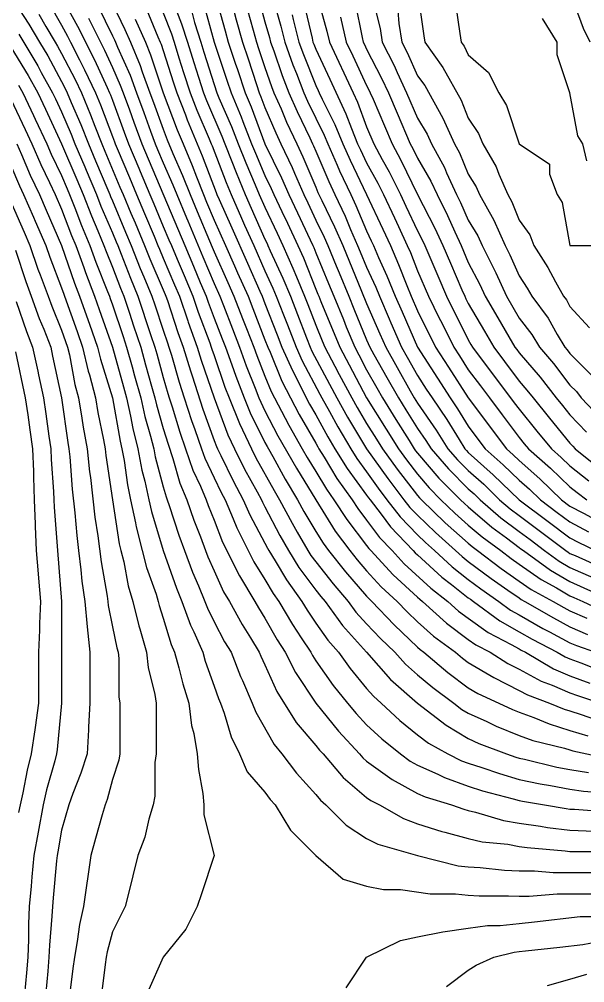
# Model space of a CAD drawing. Header units: inches. Extents: x 794995 to 811195, y 2485918 to 2508058.
# Drawn here: x 795840 to 796174, y 2489353 to 2489922 of the extents above; entities that cross this region are included whole.
import ezdxf

# ---------------------------------------------------------------- set-up
doc = ezdxf.new("R2010")
doc.units = ezdxf.units.IN
doc.header["$MEASUREMENT"] = 0
doc.layers.add('contour', color=7, linetype='Continuous')

msp = doc.modelspace()

# ---------------------------------------------------------------- linework, layer by layer
at = {"layer": 'contour'}
for points in [[(795955.16, 2489938.36), (795961.68, 2489914.88), (795963.49, 2489908.36), (795967.66, 2489895.86), (795968.91, 2489892.11), (795973.49, 2489878.36), (795976.92, 2489870.13), (795985.16, 2489848.36), (795994.96, 2489828.16), (795999.28, 2489818.36), (796004.36, 2489807.56), (796011.83, 2489791.69), (796013.39, 2489788.36), (796013.93, 2489787.14), (796015.16, 2489784.07), (796022.66, 2489765.86), (796025.75, 2489758.36), (796031.41, 2489744.61), (796033.16, 2489740.36), (796038.1, 2489728.36), (796040.54, 2489723.75), (796045.16, 2489715.03), (796051.16, 2489704.36), (796054.53, 2489698.36), (796062.47, 2489685.67), (796070.16, 2489673.36), (796073.28, 2489668.36), (796074.07, 2489667.27), (796075.16, 2489665.86), (796087.85, 2489651.05), (796100.54, 2489638.36), (796102.89, 2489636.1), (796105.16, 2489634.07), (796119.01, 2489622.21), (796127.66, 2489615.86), (796135.16, 2489610.24), (796136.23, 2489609.43), (796137.66, 2489608.36), (796153.58, 2489596.78), (796165.16, 2489590.03), (796173.24, 2489586.44), (796191.41, 2489578.36)], [(796015.16, 2489938.36), (796021.65, 2489914.85), (796023.16, 2489908.36), (796037.16, 2489878.36), (796039.7, 2489872.91), (796045.16, 2489858.36), (796049.44, 2489848.36), (796054.39, 2489839.13), (796058.49, 2489831.7), (796065.16, 2489818.36), (796068.34, 2489811.54), (796075.16, 2489796.93), (796078.09, 2489791.29), (796079.44, 2489788.36), (796087.16, 2489770.36), (796092.3, 2489758.36), (796105.16, 2489732.65), (796106.74, 2489729.94), (796107.66, 2489728.36), (796115.16, 2489718.36), (796119.44, 2489712.65), (796132.3, 2489695.5), (796135.16, 2489691.69), (796145.66, 2489678.86), (796154.25, 2489668.36), (796160.05, 2489663.25), (796165.16, 2489658.36), (796176.32, 2489649.52)], [(796075.16, 2489938.36), (796078.91, 2489912.11), (796079.44, 2489908.36), (796090.16, 2489893.36), (796100.87, 2489874.07), (796105.16, 2489863.36), (796111.16, 2489854.36), (796113.73, 2489848.36), (796121.52, 2489834.73), (796123.16, 2489830.36), (796128.49, 2489818.36), (796130.87, 2489814.07), (796135.16, 2489803.36), (796141.48, 2489794.68), (796143.73, 2489788.36), (796152.12, 2489775.32), (796156.59, 2489766.93), (796161.41, 2489758.36), (796163.02, 2489756.22), (796165.16, 2489752.36), (796176.59, 2489739.79)], [(796177.16, 2489908.36), (796173.16, 2489916.36), (796165.16, 2489938.36)], [(795835.16, 2489935.36), (795845.75, 2489918.95), (795852.03, 2489908.36), (795856.92, 2489900.13), (795865.16, 2489885.03), (795867.42, 2489880.63), (795868.49, 2489878.36), (795870.87, 2489872.65), (795876.48, 2489859.68), (795880.95, 2489848.36), (795885.16, 2489838.36), (795892.43, 2489821.09), (795893.58, 2489818.36), (795894.03, 2489817.23), (795895.16, 2489814.61), (795902.94, 2489796.14), (795906.21, 2489788.36), (795911.57, 2489774.78), (795913.73, 2489769.79), (795918.49, 2489758.36), (795920.16, 2489753.36), (795925.16, 2489738.36), (795927.61, 2489730.81), (795928.49, 2489728.36), (795929.96, 2489723.56), (795934.49, 2489707.69), (795937.51, 2489698.36), (795941.83, 2489685.03), (795943.73, 2489679.79), (795947.66, 2489668.36), (795949.58, 2489662.78), (795955.16, 2489651.22), (795959.34, 2489642.55), (795961.59, 2489638.36), (795966.41, 2489627.11), (795968.49, 2489621.7), (795975.16, 2489608.36), (795978.49, 2489601.69), (795985.16, 2489591.22), (795989.9, 2489583.1), (795993.34, 2489578.36), (796001.44, 2489564.65), (796006.59, 2489556.93), (796012.16, 2489548.36), (796013.16, 2489546.36), (796015.16, 2489543.36), (796025.5, 2489528.71), (796033.91, 2489518.36), (796038.95, 2489512.15), (796045.16, 2489505.5), (796054.05, 2489497.25), (796065.16, 2489488.36), (796070.87, 2489484.07), (796075.16, 2489481.69), (796087.16, 2489476.36), (796091.16, 2489474.36), (796105.16, 2489469.27), (796113.43, 2489466.64), (796131.63, 2489461.89), (796135.16, 2489460.86), (796137.23, 2489460.43), (796150.16, 2489458.36), (796162.94, 2489456.14), (796165.16, 2489455.86), (796167.77, 2489455.75), (796190.71, 2489453.92)], [(795865.16, 2489935.03), (795874.57, 2489917.77), (795884.57, 2489897.77), (795892, 2489881.52), (795893.49, 2489878.36), (795893.98, 2489877.18), (795895.16, 2489874.07), (795902.08, 2489855.28), (795904.63, 2489848.36), (795910.71, 2489833.92), (795911.52, 2489832), (795917.26, 2489818.36), (795919.6, 2489812.81), (795925.16, 2489799.61), (795928.49, 2489791.69), (795929.9, 2489788.36), (795933.34, 2489780.18), (795937.38, 2489770.58), (795942.53, 2489758.36), (795945.75, 2489748.95), (795952.55, 2489730.97), (795953.49, 2489728.36), (795953.88, 2489727.09), (795955.16, 2489723.36), (795961.54, 2489704.74), (795963.98, 2489698.36), (795970.16, 2489683.36), (795977.16, 2489668.36), (795979.83, 2489663.03), (795990.49, 2489643.7), (795993.73, 2489638.36), (796001.21, 2489624.41), (796004.25, 2489619.27), (796010.54, 2489608.36), (796012.3, 2489605.5), (796015.16, 2489601.69), (796025.4, 2489588.61), (796034.25, 2489578.36), (796038.84, 2489572.05), (796045.16, 2489565.03), (796053.27, 2489556.47), (796061.83, 2489548.36), (796068.1, 2489541.3), (796075.16, 2489535.03), (796084.25, 2489527.45), (796096.59, 2489518.36), (796101.41, 2489514.61), (796105.16, 2489512.36), (796116.07, 2489507.45), (796121.61, 2489504.81), (796135.16, 2489499.27), (796143.16, 2489496.36), (796161.83, 2489491.69), (796165.16, 2489490.67), (796166.92, 2489490.13), (796191.63, 2489484.83)], [(795930.61, 2489932.91), (795935.96, 2489919.16), (795939.37, 2489908.36), (795943.16, 2489896.36), (795945.93, 2489887.59), (795948.84, 2489878.36), (795950.63, 2489873.83), (795959.69, 2489852.89), (795961.48, 2489848.36), (795965.59, 2489837.93), (795968.1, 2489831.3), (795973.49, 2489818.36), (795977.08, 2489810.28), (795985.16, 2489792.11), (795986.36, 2489789.56), (795986.92, 2489788.36), (795988.32, 2489785.2), (795995.75, 2489768.95), (796000.16, 2489758.36), (796004.36, 2489747.56), (796009.7, 2489733.82), (796011.83, 2489728.36), (796012.85, 2489726.05), (796023.24, 2489706.44), (796027.51, 2489698.36), (796033.84, 2489687.04), (796045.16, 2489668.36), (796057.61, 2489650.81), (796067.16, 2489638.36), (796070.63, 2489633.83), (796075.16, 2489629.13), (796085.75, 2489618.95), (796097.66, 2489608.36), (796101.56, 2489604.76), (796105.16, 2489601.93), (796118.63, 2489591.83), (796128.49, 2489585.03), (796135.16, 2489580.36), (796136.34, 2489579.54), (796138.49, 2489578.36), (796155.36, 2489568.57), (796165.16, 2489563.36), (796175.59, 2489558.8)], [(795948.64, 2489931.84), (795955.16, 2489908.36), (795962.66, 2489885.86), (795965.16, 2489878.36), (795971.04, 2489864.24), (795972.12, 2489861.4), (795977.26, 2489848.36), (795979.5, 2489842.7), (795985.16, 2489829.61), (795988.83, 2489822.03), (795990.45, 2489818.36), (795995.16, 2489808.36), (795998.36, 2489801.56), (796004.57, 2489788.36), (796007.81, 2489781.02), (796015.16, 2489762.65), (796016.41, 2489759.61), (796016.92, 2489758.36), (796018.16, 2489755.36), (796029.28, 2489728.36), (796034.77, 2489717.98), (796045.16, 2489698.36), (796056.7, 2489679.9), (796063.91, 2489668.36), (796068.61, 2489661.82), (796075.16, 2489653.36), (796082.08, 2489645.28), (796089.01, 2489638.36), (796097.23, 2489630.44), (796105.16, 2489623.36), (796113.24, 2489616.44), (796124.25, 2489608.36), (796130.45, 2489603.66), (796135.16, 2489600.36), (796148.1, 2489591.3), (796157.16, 2489586.36), (796165.16, 2489581.69), (796167.47, 2489580.67), (796172.66, 2489578.36), (796187.96, 2489571.16)], [(795981.25, 2489934.45), (795985.16, 2489920.36), (795987.83, 2489911.03), (795988.49, 2489908.36), (795990.38, 2489903.14), (795995.37, 2489888.57), (795999.28, 2489878.36), (796004.14, 2489867.34), (796011.63, 2489851.89), (796013.28, 2489848.36), (796013.88, 2489847.09), (796015.16, 2489844.07), (796022.82, 2489826.02), (796026.41, 2489818.36), (796032.39, 2489805.6), (796035.69, 2489797.84), (796039.86, 2489788.36), (796041.41, 2489784.61), (796045.16, 2489775.5), (796050.49, 2489763.7), (796052.66, 2489758.36), (796058.49, 2489745.03), (796059.51, 2489742.71), (796065.78, 2489728.36), (796069.16, 2489722.36), (796075.16, 2489711.7), (796080.38, 2489703.58), (796083.73, 2489698.36), (796092.39, 2489685.6), (796099.7, 2489673.82), (796103.16, 2489668.36), (796104.09, 2489667.29), (796105.16, 2489666.22), (796119.88, 2489653.08), (796135.16, 2489638.36), (796152.3, 2489625.5), (796165.16, 2489615.86), (796170.06, 2489613.26), (796180.16, 2489608.36)], [(795989.96, 2489933.56), (795994.49, 2489917.69), (795996.83, 2489908.36), (796001.69, 2489894.89), (796003.73, 2489889.79), (796008.1, 2489878.36), (796010.26, 2489873.46), (796015.16, 2489863.36), (796020.16, 2489853.36), (796022.22, 2489848.36), (796027.79, 2489835.73), (796029.2, 2489832.4), (796035.78, 2489818.36), (796038.78, 2489811.98), (796045.16, 2489796.93), (796047.89, 2489791.09), (796049.16, 2489788.36), (796052.22, 2489781.3), (796057.16, 2489770.36), (796062.03, 2489758.36), (796066.03, 2489749.23), (796075.16, 2489728.36), (796086.9, 2489710.1), (796094.44, 2489698.36), (796098.78, 2489691.98), (796105.16, 2489681.7), (796110.87, 2489674.08), (796115.16, 2489668.36), (796125.75, 2489658.95), (796135.16, 2489649.9), (796141.28, 2489644.48), (796147.66, 2489638.36), (796157.66, 2489630.86), (796165.16, 2489625.24), (796176.18, 2489619.38)], [(796048.49, 2489935.03), (796053.16, 2489916.36), (796054.39, 2489908.36), (796061.31, 2489894.51), (796063.16, 2489890.36), (796068.73, 2489878.36), (796075.16, 2489863.36), (796080.78, 2489853.99), (796083.34, 2489848.36), (796091.04, 2489834.24), (796092.3, 2489831.22), (796098.24, 2489818.36), (796100.54, 2489813.75), (796105.16, 2489803.36), (796110.78, 2489793.99), (796113.34, 2489788.36), (796120.61, 2489773.82), (796121.31, 2489772.21), (796127.66, 2489758.36), (796135.16, 2489745.5), (796142.66, 2489735.86), (796147.16, 2489728.36), (796155.43, 2489718.63), (796165.16, 2489705.86), (796168.91, 2489702.11), (796171.83, 2489698.36), (796183.16, 2489686.36)], [(795857.81, 2489931.02), (795865.16, 2489918.36), (795868.69, 2489911.89), (795870.45, 2489908.36), (795875.75, 2489897.77), (795878.74, 2489891.95), (795885.16, 2489878.36), (795888.1, 2489871.3), (795895.16, 2489852.65), (795896.31, 2489849.51), (795896.74, 2489848.36), (795897.89, 2489845.63), (795905.16, 2489828.36), (795909.37, 2489818.36), (795914.05, 2489807.25), (795919.7, 2489793.82), (795922, 2489788.36), (795922.89, 2489786.1), (795925.16, 2489780.86), (795931.83, 2489765.03), (795934.63, 2489758.36), (795939.56, 2489743.96), (795939.85, 2489743.06), (795945.16, 2489728.36), (795947.5, 2489720.7), (795955.16, 2489698.36), (795963.34, 2489676.54), (795967.16, 2489668.36), (795973.16, 2489656.36), (795980.54, 2489642.98), (795983.02, 2489638.36), (795983.66, 2489636.86), (795985.16, 2489634.07), (795993.94, 2489617.14), (795999.01, 2489608.36), (796005.16, 2489598.36), (796015.16, 2489585.03), (796018.09, 2489581.29), (796020.61, 2489578.36), (796030.95, 2489564.15), (796045.16, 2489548.36), (796059.16, 2489532.36), (796075.16, 2489518.36), (796092.03, 2489505.24), (796105.16, 2489497.36), (796111.37, 2489494.57), (796127.66, 2489488.36), (796133.22, 2489486.43), (796135.16, 2489485.86), (796138.32, 2489485.2), (796157.42, 2489480.62), (796165.16, 2489479.13), (796176.07, 2489477.45)], [(795886.59, 2489929.79), (795895.16, 2489912.11), (795896.38, 2489909.59), (795896.92, 2489908.36), (795898.16, 2489905.36), (795905.54, 2489888.75), (795909.37, 2489878.36), (795913.62, 2489866.82), (795917.66, 2489855.86), (795920.42, 2489848.36), (795921.83, 2489845.03), (795925.16, 2489837.11), (795930.82, 2489824.02), (795933.05, 2489818.36), (795938.8, 2489804.73), (795939.6, 2489802.81), (795948.49, 2489781.69), (795955.16, 2489765.86), (795958.49, 2489758.36), (795960.61, 2489752.91), (795965.96, 2489739.16), (795970.16, 2489728.36), (795974.14, 2489717.34), (795979.44, 2489704.08), (795981.63, 2489698.36), (795982.66, 2489695.86), (795985.16, 2489690.86), (795992.82, 2489676.02), (796003.67, 2489656.87), (796015.16, 2489638.36), (796026.59, 2489619.79), (796035.16, 2489608.36), (796039.58, 2489602.78), (796045.16, 2489596.36), (796053.73, 2489586.93), (796063.16, 2489578.36), (796069, 2489572.21), (796075.16, 2489566.36), (796084.63, 2489557.84), (796097.66, 2489548.36), (796101.73, 2489544.93), (796105.16, 2489542.36), (796120.16, 2489533.36), (796135.16, 2489525.86), (796140.02, 2489523.23), (796153.16, 2489518.36), (796161.63, 2489514.83), (796165.16, 2489513.75), (796171.83, 2489511.69), (796184.11, 2489507.31)], [(795895.16, 2489930.86), (795902.51, 2489915.71), (795905.75, 2489908.36), (795911.41, 2489894.61), (795912.66, 2489890.86), (795917.26, 2489878.36), (795919.39, 2489872.59), (795925.16, 2489856.93), (795927.51, 2489850.71), (795930.87, 2489842.65), (795936.48, 2489829.68), (795940.95, 2489818.36), (795945.16, 2489808.36), (795952.43, 2489791.09), (795954.05, 2489787.25), (795955.16, 2489784.61), (795963.24, 2489766.44), (795966.83, 2489758.36), (795971.96, 2489745.16), (795974.25, 2489739.27), (795978.49, 2489728.36), (795980.26, 2489723.46), (795985.16, 2489711.22), (795988.91, 2489702.11), (795990.78, 2489698.36), (795997.16, 2489686.36), (795999.2, 2489682.4), (796007.16, 2489668.36), (796010.05, 2489663.25), (796015.16, 2489655.03), (796021.41, 2489644.61), (796025.87, 2489638.36), (796033.42, 2489626.62), (796045.16, 2489611.36), (796046.44, 2489609.64), (796047.66, 2489608.36), (796060.81, 2489594.01), (796075.16, 2489580.86), (796076.46, 2489579.67), (796078.16, 2489578.36), (796092.3, 2489565.5), (796105.16, 2489555.86), (796109.55, 2489552.75), (796118.02, 2489548.36), (796128.49, 2489541.69), (796135.16, 2489538.36), (796148.13, 2489531.33), (796154.57, 2489528.95), (796165.16, 2489524.36), (796169.55, 2489522.75), (796183.16, 2489518.36)], [(795914.95, 2489928.15), (795922, 2489911.52), (795923.39, 2489908.36), (795923.91, 2489907.11), (795925.16, 2489903.36), (795931.16, 2489884.36), (795933.05, 2489878.36), (795938.2, 2489865.32), (795939.28, 2489862.48), (795945.16, 2489848.36), (795948.1, 2489841.3), (795956.34, 2489819.54), (795956.83, 2489818.36), (795958.16, 2489815.36), (795965.54, 2489798.75), (795974.77, 2489777.98), (795982.16, 2489761.36), (795983.49, 2489758.36), (795985.16, 2489754.07), (795992.36, 2489735.56), (795995.16, 2489728.36), (796001.31, 2489714.51), (796003.91, 2489709.61), (796009.53, 2489698.36), (796011.49, 2489694.69), (796015.16, 2489688.36), (796022.22, 2489675.42), (796026.41, 2489668.36), (796033.62, 2489656.82), (796045.16, 2489641.09), (796046.29, 2489639.49), (796047.16, 2489638.36), (796053.73, 2489629.79), (796059.2, 2489622.4), (796072.66, 2489608.36), (796073.85, 2489607.06), (796075.16, 2489605.86), (796089.51, 2489592.71), (796095.16, 2489588.36), (796105.16, 2489580.5), (796106.38, 2489579.59), (796108.16, 2489578.36), (796123.67, 2489566.87), (796135.16, 2489560.36), (796142.82, 2489556.02), (796157.66, 2489548.36), (796162.37, 2489545.57), (796165.16, 2489544.36), (796171.48, 2489542.05), (796184, 2489537.2)], [(795966.7, 2489926.82), (795968.2, 2489921.4), (795971.83, 2489908.36), (795975.16, 2489898.36), (795980.16, 2489883.36), (795981.83, 2489878.36), (795982.81, 2489876.01), (795985.16, 2489869.79), (795991.54, 2489854.74), (795994.53, 2489848.36), (796001.12, 2489834.32), (796002.53, 2489830.99), (796008.1, 2489818.36), (796010.36, 2489813.56), (796015.16, 2489803.36), (796020.06, 2489793.26), (796022.22, 2489788.36), (796027.16, 2489776.36), (796028.91, 2489772.11), (796034.57, 2489758.36), (796037.66, 2489750.86), (796045.16, 2489732.65), (796047.03, 2489728.36), (796049.44, 2489724.07), (796057.16, 2489710.36), (796063.91, 2489698.36), (796068.24, 2489691.44), (796075.16, 2489680.36), (796080.06, 2489673.26), (796083.16, 2489668.36), (796093.37, 2489656.57), (796105.16, 2489644.79), (796108.56, 2489641.76), (796112.08, 2489638.36), (796124.44, 2489627.65), (796135.16, 2489619.61), (796141.59, 2489614.79), (796150.16, 2489608.36), (796158.84, 2489602.05), (796165.16, 2489598.36), (796179.01, 2489592.21)], [(795974.72, 2489927.93), (795978.24, 2489915.28), (795980.16, 2489908.36), (795981.41, 2489904.61), (795985.16, 2489893.36), (795988.99, 2489882.19), (795990.45, 2489878.36), (795994.63, 2489868.89), (795997.92, 2489861.13), (796003.91, 2489848.36), (796007.5, 2489840.7), (796015.16, 2489822.65), (796016.44, 2489819.64), (796017.03, 2489818.36), (796018.69, 2489814.83), (796026.18, 2489799.38), (796031.04, 2489788.36), (796042.16, 2489761.36), (796043.39, 2489758.36), (796043.91, 2489757.11), (796045.16, 2489754.07), (796052.98, 2489736.19), (796056.41, 2489728.36), (796063.16, 2489716.36), (796070.87, 2489702.65), (796073.28, 2489698.36), (796075.16, 2489695.36), (796086.18, 2489679.38), (796093.16, 2489668.36), (796098.73, 2489661.93), (796105.16, 2489655.5), (796114.22, 2489647.42), (796123.62, 2489638.36), (796129.8, 2489633), (796135.16, 2489628.99), (796146.94, 2489620.15), (796162.66, 2489608.36), (796164.11, 2489607.31), (796165.16, 2489606.7), (796168.16, 2489605.36), (796184.77, 2489597.98)], [(796008.18, 2489931.38), (796012.94, 2489910.58), (796013.49, 2489908.36), (796013.93, 2489907.14), (796015.16, 2489904.07), (796023.34, 2489886.54), (796032.89, 2489866.09), (796036.16, 2489857.36), (796039.86, 2489848.36), (796041.49, 2489844.69), (796045.16, 2489837.11), (796051.83, 2489825.03), (796055.16, 2489818.36), (796061.52, 2489804.73), (796063.91, 2489799.61), (796069.16, 2489788.36), (796070.97, 2489784.18), (796075.16, 2489773.36), (796081.59, 2489758.36), (796088.02, 2489745.5), (796089.44, 2489742.65), (796096.59, 2489728.36), (796099.94, 2489723.14), (796105.16, 2489715.03), (796112.3, 2489705.5), (796117.66, 2489698.36), (796125.16, 2489688.36), (796135.16, 2489675.03), (796138.16, 2489671.36), (796140.61, 2489668.36), (796153.67, 2489656.87), (796165.16, 2489645.86), (796169.34, 2489642.55), (796175.16, 2489638.36)], [(796038.3, 2489931.5), (796042.55, 2489910.97), (796043.16, 2489908.36), (796043.8, 2489907), (796045.16, 2489904.07), (796053.94, 2489887.14), (796058.02, 2489878.36), (796063.16, 2489866.36), (796070.87, 2489848.36), (796072.37, 2489845.57), (796075.16, 2489839.79), (796083.05, 2489826.26), (796086.7, 2489818.36), (796092.85, 2489806.05), (796097.16, 2489796.36), (796100.87, 2489788.36), (796105.16, 2489778.36), (796112.02, 2489765.22), (796115.16, 2489758.36), (796122.53, 2489745.73), (796129.16, 2489734.36), (796132.66, 2489728.36), (796133.73, 2489726.93), (796135.16, 2489725.03), (796147.47, 2489710.67), (796156.98, 2489698.36), (796160.66, 2489693.86), (796165.16, 2489688.36), (796174.89, 2489678.09)], [(796063.62, 2489926.82), (796064.25, 2489919.27), (796065.93, 2489908.36), (796069, 2489902.21), (796075.16, 2489888.36), (796079.44, 2489882.65), (796090.16, 2489863.36), (796096.98, 2489848.36), (796099.86, 2489843.07), (796105.16, 2489830.36), (796109.77, 2489822.98), (796111.83, 2489818.36), (796120.16, 2489803.36), (796126.98, 2489788.36), (796129.7, 2489782.91), (796135.16, 2489770.36), (796139.96, 2489763.16), (796142.66, 2489758.36), (796152.3, 2489745.5), (796157.66, 2489735.86), (796162.16, 2489728.36), (796163.54, 2489726.74), (796165.16, 2489724.61), (796178.28, 2489711.49)], [(796097.66, 2489930.86), (796100.16, 2489913.36), (796100.87, 2489908.36), (796102.66, 2489905.86), (796105.16, 2489900.86), (796117.16, 2489890.36), (796123.16, 2489878.36), (796127.66, 2489870.86), (796135.16, 2489848.36), (796153.16, 2489836.36), (796153.16, 2489830.36), (796157.66, 2489818.36), (796160.54, 2489813.75), (796165.16, 2489788.36), (796195.16, 2489788.36)], [(795851.69, 2489924.89), (795855.93, 2489917.59), (795861.41, 2489908.36), (795862.81, 2489906.01), (795865.16, 2489901.69), (795873.08, 2489886.29), (795876.83, 2489878.36), (795882.22, 2489865.42), (795884.72, 2489858.8), (795888.84, 2489848.36), (795890.71, 2489843.92), (795899.6, 2489822.81), (795901.48, 2489818.36), (795906.07, 2489807.45), (795908.49, 2489801.7), (795914.11, 2489788.36), (795917.23, 2489780.44), (795925.16, 2489762.11), (795926.27, 2489759.47), (795926.74, 2489758.36), (795927.56, 2489755.96), (795933.73, 2489736.93), (795936.83, 2489728.36), (795941.12, 2489714.32), (795942.12, 2489711.4), (795948.49, 2489691.69), (795955.16, 2489673.36), (795956.52, 2489669.73), (795957.16, 2489668.36), (795959.16, 2489664.36), (795966.32, 2489649.52), (795972.3, 2489638.36), (795976.16, 2489629.36), (795985.16, 2489612.65), (795986.62, 2489609.82), (795987.47, 2489608.36), (795991.16, 2489602.36), (795997.79, 2489590.99), (796006.98, 2489578.36), (796010.02, 2489573.22), (796015.16, 2489565.5), (796022.22, 2489555.42), (796028.49, 2489548.36), (796035.48, 2489538.68), (796045.16, 2489526.93), (796049.16, 2489522.36), (796053.73, 2489518.36), (796064.81, 2489508.02), (796075.16, 2489499.61), (796081.59, 2489494.79), (796093.16, 2489488.36), (796101.16, 2489484.36), (796105.16, 2489482.91), (796113.16, 2489480.36), (796123.55, 2489476.75), (796135.16, 2489473.36), (796147.57, 2489470.78), (796153.73, 2489469.79), (796165.16, 2489467.59), (796173.16, 2489466.36), (796188.24, 2489465.28)], [(795881.04, 2489922.48), (795890.45, 2489903.66), (795895.16, 2489893.36), (795899.77, 2489882.98), (795901.48, 2489878.36), (795905.16, 2489868.36), (795907.85, 2489861.05), (795912.53, 2489848.36), (795916.27, 2489839.47), (795934.05, 2489797.25), (795937.79, 2489788.36), (795942.94, 2489776.14), (795946.98, 2489766.54), (795950.42, 2489758.36), (795951.63, 2489754.83), (795955.16, 2489745.5), (795959.96, 2489733.16), (795961.83, 2489728.36), (795965.59, 2489717.93), (795967.92, 2489711.13), (795972.81, 2489698.36), (795976.41, 2489689.61), (795985.16, 2489672.11), (795986.44, 2489669.64), (795987.16, 2489668.36), (795989.77, 2489663.75), (795997.16, 2489650.36), (796004.44, 2489638.36), (796008.18, 2489631.38), (796015.16, 2489619.61), (796019.44, 2489612.65), (796022.66, 2489608.36), (796032.6, 2489595.8), (796045.16, 2489581.36), (796046.59, 2489579.79), (796048.16, 2489578.36), (796061.31, 2489564.51), (796075.16, 2489551.36), (796076.74, 2489549.94), (796078.91, 2489548.36), (796093.16, 2489536.36), (796105.16, 2489527.36), (796110.78, 2489523.99), (796123.16, 2489518.36), (796131.29, 2489514.49), (796135.16, 2489512.91), (796143.73, 2489509.79), (796152.81, 2489506.01), (796165.16, 2489502.21), (796175.75, 2489498.95)], [(795908.63, 2489921.83), (795914.57, 2489908.36), (795917.66, 2489900.86), (795925.16, 2489878.36), (795933.39, 2489856.6), (795936.83, 2489848.36), (795942.22, 2489835.42), (795944.72, 2489828.8), (795948.84, 2489818.36), (795950.71, 2489813.92), (795955.16, 2489803.36), (795961.83, 2489788.36), (795967.16, 2489776.36), (795969.01, 2489772.21), (795975.16, 2489758.36), (795977.96, 2489751.16), (795985.16, 2489732.65), (795986.83, 2489728.36), (795988.16, 2489725.36), (795995.16, 2489708.36), (796000.16, 2489698.36), (796005.36, 2489688.57), (796015.16, 2489671.69), (796016.34, 2489669.54), (796017.03, 2489668.36), (796020.16, 2489663.36), (796027.66, 2489650.86), (796036.59, 2489638.36), (796039.94, 2489633.14), (796045.16, 2489626.36), (796052.82, 2489616.02), (796060.16, 2489608.36), (796067.33, 2489600.54), (796082.98, 2489586.19), (796093.16, 2489578.36), (796099.44, 2489572.65), (796105.16, 2489568.36), (796116.87, 2489560.07), (796130.54, 2489552.98), (796135.16, 2489550.36), (796136.44, 2489549.64), (796138.91, 2489548.36), (796155.39, 2489538.59), (796165.16, 2489534.36), (796176.87, 2489530.07)], [(795925.16, 2489925.5), (795929.96, 2489913.16), (795931.48, 2489908.36), (795934.39, 2489899.13), (795937.16, 2489890.36), (795940.95, 2489878.36), (795944.97, 2489868.17), (795952.3, 2489851.22), (795953.49, 2489848.36), (795953.98, 2489847.18), (795962.22, 2489825.42), (795965.16, 2489818.36), (795971.31, 2489804.51), (795973.16, 2489800.36), (795978.49, 2489788.36), (795985.16, 2489773.36), (795989.86, 2489763.07), (795991.83, 2489758.36), (795996.07, 2489747.45), (795998.36, 2489741.56), (796003.49, 2489728.36), (796007.08, 2489720.28), (796017.47, 2489700.67), (796018.69, 2489698.36), (796023.16, 2489690.36), (796028.1, 2489681.3), (796035.78, 2489668.36), (796039.39, 2489662.59), (796045.16, 2489654.73), (796051.95, 2489645.15), (796057.16, 2489638.36), (796064.97, 2489628.17), (796075.16, 2489617.59), (796079.86, 2489613.07), (796085.16, 2489608.36), (796095.56, 2489598.76), (796105.16, 2489591.22), (796112.51, 2489585.71), (796123.16, 2489578.36), (796130.05, 2489573.25), (796135.16, 2489570.36), (796149.2, 2489562.4), (796153.16, 2489560.36), (796165.16, 2489553.99), (796169.07, 2489552.27), (796180.16, 2489548.36)], [(795942.12, 2489925.32), (795943.62, 2489919.9), (795947.26, 2489908.36), (795949.16, 2489902.36), (795955.16, 2489883.36), (795956.83, 2489878.36), (795958.02, 2489875.5), (795965.35, 2489858.55), (795969.37, 2489848.36), (795973.84, 2489837.04), (795979.44, 2489824.08), (795981.83, 2489818.36), (795985.16, 2489810.86), (795992.36, 2489795.56), (795995.75, 2489788.36), (796001.69, 2489774.89), (796003.73, 2489769.79), (796008.49, 2489758.36), (796010.36, 2489753.56), (796015.16, 2489741.22), (796018.91, 2489732.11), (796020.45, 2489728.36), (796026.41, 2489717.11), (796029.01, 2489712.21), (796036.34, 2489698.36), (796039.5, 2489692.7), (796045.16, 2489683.36), (796050.93, 2489674.13), (796054.53, 2489668.36), (796063.16, 2489656.36), (796075.16, 2489640.86), (796076.31, 2489639.51), (796077.47, 2489638.36), (796091.57, 2489624.78), (796105.16, 2489612.65), (796107.47, 2489610.67), (796110.61, 2489608.36), (796124.57, 2489597.77), (796135.16, 2489590.36), (796142.22, 2489585.42), (796155.16, 2489578.36), (796161.49, 2489574.69), (796165.16, 2489572.74), (796175.16, 2489568.36)], [(796001.21, 2489924.41), (796001.83, 2489921.7), (796005.16, 2489908.36), (796007.81, 2489901.02), (796015.16, 2489882.65), (796016.52, 2489879.73), (796017.16, 2489878.36), (796018.91, 2489874.61), (796026.41, 2489859.61), (796031.04, 2489848.36), (796035.36, 2489838.57), (796045.16, 2489818.36), (796054.7, 2489797.91), (796059.16, 2489788.36), (796064, 2489777.2), (796068.84, 2489764.68), (796071.41, 2489758.36), (796075.16, 2489749.79), (796085.87, 2489728.36), (796093.42, 2489716.62), (796105.16, 2489698.36), (796127.66, 2489668.36), (796131.63, 2489664.83), (796135.16, 2489661.44), (796147.4, 2489650.61), (796160.16, 2489638.36), (796165.16, 2489634.61), (796173.16, 2489630.36), (796182.22, 2489625.42)], [(796029.75, 2489922.96), (796033.16, 2489908.36), (796036.98, 2489900.18), (796045.16, 2489882.65), (796046.62, 2489879.82), (796047.3, 2489878.36), (796048.91, 2489874.61), (796055.66, 2489858.86), (796060.16, 2489848.36), (796065.39, 2489838.59), (796075.16, 2489818.36), (796085.4, 2489798.61), (796090.16, 2489788.36), (796094.66, 2489777.86), (796101.41, 2489762.11), (796103.02, 2489758.36), (796103.73, 2489756.93), (796105.16, 2489754.07), (796114.63, 2489737.84), (796120.16, 2489728.36), (796126.59, 2489719.79), (796135.16, 2489708.36), (796139.77, 2489702.98), (796143.34, 2489698.36), (796153.16, 2489686.36), (796165.16, 2489671.69), (796166.78, 2489669.98), (796168.16, 2489668.36), (796183.16, 2489656.36)], [(796175.16, 2489838.36), (796172.66, 2489848.36), (796169.77, 2489852.98), (796165.16, 2489878.36), (796157.66, 2489900.86), (796157.66, 2489908.36), (796149.01, 2489922.21)], [(795839.86, 2489913.07), (795851.04, 2489894.24), (795853.16, 2489890.36), (795859.86, 2489878.36), (795861.56, 2489874.76), (795865.16, 2489867.11), (795870.82, 2489854.02), (795873.05, 2489848.36), (795878.8, 2489834.73), (795879.6, 2489832.81), (795885.69, 2489818.36), (795888.37, 2489811.57), (795895.16, 2489795.86), (795897.38, 2489790.58), (795898.32, 2489788.36), (795900.38, 2489783.14), (795905.75, 2489768.95), (795910.16, 2489758.36), (795917.66, 2489735.86), (795920.16, 2489728.36), (795921.25, 2489724.45), (795925.16, 2489710.36), (795927.83, 2489701.03), (795928.69, 2489698.36), (795930.38, 2489693.14), (795934.93, 2489678.13), (795938.28, 2489668.36), (795942.6, 2489655.8), (795947.16, 2489646.36), (795950.54, 2489638.36), (795951.73, 2489634.93), (795955.16, 2489626.36), (795960.16, 2489613.36), (795970.16, 2489593.36), (795979.16, 2489578.36), (795981.29, 2489574.49), (795985.16, 2489568.36), (795992.43, 2489555.63), (795997.16, 2489548.36), (796003.16, 2489536.36), (796015.16, 2489518.36), (796028.49, 2489501.7), (796040.87, 2489488.36), (796042.85, 2489486.05), (796045.16, 2489484.07), (796060.16, 2489473.36), (796075.16, 2489465.03), (796079.77, 2489462.98), (796095.16, 2489458.36), (796102.55, 2489455.75), (796105.16, 2489455.03), (796109.44, 2489454.07), (796125.93, 2489449.13), (796135.16, 2489447.45), (796147.79, 2489445.73), (796151.83, 2489445.03), (796165.16, 2489443.36), (796179.56, 2489442.76)], [(795835.16, 2489905.36), (795845.35, 2489888.55), (795851.04, 2489878.36), (795855.56, 2489868.76), (795865.16, 2489848.36), (795874.05, 2489827.25), (795877.79, 2489818.36), (795882.71, 2489805.91), (795886.59, 2489796.93), (795890.16, 2489788.36), (795891.49, 2489784.69), (795895.16, 2489775.5), (795899.86, 2489763.07), (795901.83, 2489758.36), (795905.16, 2489748.36), (795907.66, 2489740.86), (795911.83, 2489728.36), (795914.72, 2489717.93), (795918.24, 2489705.28), (795920.16, 2489698.36), (795921.07, 2489694.27), (795925.16, 2489680.36), (795927.95, 2489671.15), (795930.87, 2489662.65), (795934.89, 2489648.09), (795939.01, 2489638.36), (795943.16, 2489626.36), (795947.16, 2489616.36), (795950.16, 2489608.36), (795951.52, 2489604.72), (795955.16, 2489596.36), (795960.78, 2489583.99), (795964.16, 2489578.36), (795971.61, 2489564.81), (795976.59, 2489556.93), (795981.83, 2489548.36), (795982.76, 2489545.96), (795985.16, 2489540.86), (795992.08, 2489525.28), (796003.62, 2489506.82), (796015.16, 2489493.36), (796017.38, 2489490.58), (796019.44, 2489488.36), (796031.31, 2489474.51), (796045.16, 2489462.65), (796047.66, 2489460.86), (796052.66, 2489458.36), (796066.98, 2489450.18), (796075.16, 2489447.11), (796089.44, 2489442.65), (796091.31, 2489442.21), (796105.16, 2489438.36), (796113.34, 2489436.54), (796128.49, 2489435.03), (796135.16, 2489433.82), (796139.96, 2489433.16), (796162.3, 2489431.22), (796165.16, 2489430.86), (796167.56, 2489430.76), (796192.76, 2489430.76)], [(795839.69, 2489882.89), (795842.22, 2489878.36), (795848.49, 2489865.03), (795849.56, 2489862.76), (795856.34, 2489848.36), (795859.04, 2489842.24), (795865.16, 2489829.61), (795868.49, 2489821.69), (795869.9, 2489818.36), (795872.98, 2489810.54), (795876.92, 2489800.13), (795881.83, 2489788.36), (795885.36, 2489778.57), (795892.3, 2489761.22), (795893.39, 2489758.36), (795893.85, 2489757.06), (795895.16, 2489753.36), (795901.41, 2489734.61), (795903.49, 2489728.36), (795906.7, 2489716.82), (795908.2, 2489711.4), (795911.83, 2489698.36), (795914.25, 2489687.45), (795917.66, 2489675.86), (795919.53, 2489668.36), (795920.42, 2489663.62), (795925.16, 2489645.86), (795926.78, 2489639.98), (795927.47, 2489638.36), (795928.69, 2489634.83), (795934.25, 2489617.45), (795937.66, 2489608.36), (795942.43, 2489595.63), (795945.93, 2489587.59), (795949.7, 2489578.36), (795951.16, 2489574.36), (795955.16, 2489566.36), (795961.37, 2489554.57), (795965.16, 2489548.36), (795970.76, 2489533.96), (795971.83, 2489531.7), (795977.66, 2489518.36), (795979.7, 2489512.91), (795990.61, 2489493.82), (795995.16, 2489488.36), (796003.73, 2489476.93), (796015.16, 2489464.36), (796017.89, 2489461.09), (796021.16, 2489458.36), (796033.16, 2489446.36), (796045.16, 2489438.36), (796051.83, 2489435.03), (796075.16, 2489428.36), (796099.16, 2489422.36), (796105.16, 2489421.69), (796112.22, 2489421.3), (796126.59, 2489419.79), (796135.16, 2489419.36), (796144.16, 2489419.36), (796155.16, 2489418.36), (796195.16, 2489418.36)], [(795835.16, 2489874.61), (795843.56, 2489856.76), (795847.51, 2489848.36), (795852.91, 2489836.12), (795858.1, 2489825.42), (795861.41, 2489818.36), (795865.16, 2489809.79), (795871.04, 2489794.24), (795873.49, 2489788.36), (795878.2, 2489775.32), (795879.2, 2489772.4), (795884.57, 2489758.36), (795887.33, 2489750.54), (795895.16, 2489728.36), (795901.68, 2489704.88), (795903.49, 2489698.36), (795905.87, 2489687.65), (795907.16, 2489680.36), (795910.16, 2489668.36), (795912.53, 2489655.73), (795914.25, 2489649.27), (795916.59, 2489638.36), (795918.1, 2489631.3), (795925.16, 2489608.36), (795932.9, 2489586.1), (795936.07, 2489578.36), (795941.16, 2489564.36), (795943.16, 2489560.36), (795948.49, 2489548.36), (795949.94, 2489543.14), (795955.16, 2489528.36), (795957.77, 2489520.97), (795958.91, 2489518.36), (795961.16, 2489512.36), (795965.16, 2489498.36), (795970.16, 2489488.36), (795974.57, 2489477.77), (795985.16, 2489465.86), (795988.32, 2489461.52), (795991.16, 2489458.36), (796000.16, 2489443.36), (796015.16, 2489428.36), (796031.31, 2489414.51), (796045.16, 2489410.36), (796055.16, 2489408.36), (796065.16, 2489408.36), (796082.66, 2489405.86), (796097.66, 2489405.86), (796105.16, 2489405.03), (796111.48, 2489404.68), (796128.84, 2489404.68), (796135.16, 2489404.36), (796141.16, 2489404.36), (796157.66, 2489405.86), (796195.16, 2489405.86)], [(795838.69, 2489848.36), (795841.48, 2489842.05), (795846.65, 2489829.85), (795852.03, 2489818.36), (795856.03, 2489809.23), (795865.16, 2489788.36), (795872.82, 2489766.02), (795875.75, 2489758.36), (795880.81, 2489744.01), (795881.52, 2489742), (795886.34, 2489728.36), (795888.02, 2489721.22), (795895.16, 2489698.36), (795899.66, 2489672.86), (795900.78, 2489668.36), (795902.08, 2489661.44), (795903.98, 2489647.19), (795905.87, 2489638.36), (795908.8, 2489624.73), (795909.16, 2489622.36), (795912.66, 2489608.36), (795915.16, 2489598.36), (795920.87, 2489582.65), (795922.16, 2489578.36), (795922.76, 2489575.96), (795925.16, 2489568.36), (795929.77, 2489552.98), (795931.83, 2489548.36), (795934.39, 2489539.13), (795936.59, 2489529.79), (795940.16, 2489518.36), (795941.83, 2489505.03), (795943.16, 2489500.36), (795945.16, 2489488.36), (795945.93, 2489479.13), (795948.49, 2489465.03), (795949.16, 2489458.36), (795949.16, 2489452.36), (795955.16, 2489428.36), (795947.66, 2489405.86), (795945.16, 2489398.36), (795938.49, 2489385.03), (795925.16, 2489368.36), (795915.93, 2489347.59)], [(795835.16, 2489835.5), (795840.27, 2489823.47), (795842.66, 2489818.36), (795848.49, 2489805.03), (795849.51, 2489802.71), (795855.78, 2489788.36), (795858.18, 2489781.38), (795865.16, 2489763.36), (795866.44, 2489759.64), (795866.92, 2489758.36), (795874.29, 2489737.49), (795877.51, 2489728.36), (795880.87, 2489714.08), (795881.52, 2489712), (795885.16, 2489698.36), (795886.59, 2489689.79), (795889.94, 2489673.58), (795890.87, 2489668.36), (795891.29, 2489664.49), (795895.16, 2489638.36), (795899.16, 2489612.36), (795900.16, 2489608.36), (795901.83, 2489601.69), (795904.39, 2489587.59), (795907.16, 2489578.36), (795910.76, 2489563.96), (795911.31, 2489562.21), (795915.16, 2489548.36), (795916.16, 2489539.36), (795920.16, 2489523.36), (795920.87, 2489518.36), (795920.87, 2489488.36), (795920.16, 2489483.36), (795920.16, 2489463.36), (795919.16, 2489458.36), (795916.59, 2489449.79), (795914.25, 2489439.27), (795910.16, 2489428.36), (795907.16, 2489416.36), (795905.16, 2489408.36), (795902.66, 2489398.36), (795895.16, 2489383.36), (795892, 2489371.52), (795891.41, 2489368.36), (795890.87, 2489364.07), (795888.49, 2489345.03)], [(795835.16, 2489814.07), (795842.98, 2489796.19), (795846.41, 2489788.36), (795851.21, 2489774.41), (795852.53, 2489770.99), (795857.16, 2489758.36), (795859.31, 2489752.51), (795865.16, 2489738.36), (795868.69, 2489728.36), (795869.77, 2489723.75), (795873.05, 2489706.26), (795875.16, 2489698.36), (795877.16, 2489686.36), (795877.89, 2489681.09), (795880.16, 2489668.36), (795881.61, 2489654.81), (795882.12, 2489651.4), (795884.81, 2489628.02), (795886.59, 2489616.93), (795888.49, 2489601.69), (795892, 2489581.52), (795892.43, 2489578.36), (795892.66, 2489575.86), (795895.16, 2489563.36), (795897.77, 2489550.97), (795898.49, 2489548.36), (795898.91, 2489544.61), (795898.91, 2489522.11), (795899.44, 2489518.36), (795899.44, 2489488.36), (795898.91, 2489484.61), (795895.16, 2489473.36), (795892, 2489461.52), (795890.87, 2489458.36), (795889.16, 2489452.36), (795885.16, 2489438.36), (795882.3, 2489428.36), (795878.02, 2489398.36), (795875.75, 2489387.77), (795874.39, 2489377.59), (795872.66, 2489368.36), (795871.83, 2489361.69), (795869.44, 2489342.65)], [(795838.02, 2489785.5), (795843.94, 2489767.14), (795847.16, 2489758.36), (795851.99, 2489745.19), (795854.57, 2489738.95), (795858.73, 2489728.36), (795859.86, 2489723.07), (795865.16, 2489698.36), (795868.8, 2489672), (795869.44, 2489668.36), (795869.96, 2489663.56), (795871.37, 2489644.57), (795872.98, 2489630.54), (795874.05, 2489617.25), (795875.16, 2489608.36), (795876.59, 2489596.93), (795877.16, 2489590.36), (795878.8, 2489578.36), (795880.16, 2489563.36), (795881.83, 2489548.36), (795881.83, 2489518.36), (795881.04, 2489504.24), (795881.04, 2489502.48), (795880.16, 2489488.36), (795876.59, 2489476.93), (795871.83, 2489465.03), (795869.44, 2489458.36), (795865.16, 2489443.36), (795862.85, 2489430.67), (795862.43, 2489428.36), (795862.16, 2489425.36), (795860.16, 2489403.36), (795859.7, 2489398.36), (795859.44, 2489392.65), (795857.96, 2489375.56), (795857.66, 2489368.36), (795856.98, 2489360.18), (795855.93, 2489347.59)], [(795838.32, 2489755.2), (795844.39, 2489737.59), (795848.02, 2489728.36), (795851.04, 2489714.24), (795851.52, 2489712), (795854.44, 2489698.36), (795855.78, 2489688.99), (795857.66, 2489675.86), (795858.73, 2489668.36), (795858.95, 2489662.15), (795860.36, 2489643.16), (795860.54, 2489638.36), (795860.71, 2489633.92), (795862.55, 2489610.97), (795862.66, 2489608.36), (795865.16, 2489578.36), (795865.16, 2489518.36), (795862.55, 2489490.97), (795862.16, 2489488.36), (795861.16, 2489484.36), (795856.27, 2489467.25), (795854.25, 2489458.36), (795851.31, 2489442.21), (795848.8, 2489428.36), (795847.66, 2489415.86), (795847.16, 2489410.36), (795846.07, 2489398.36), (795845.59, 2489387.93), (795845.59, 2489378.8), (795845.16, 2489368.36), (795844.39, 2489359.13), (795843.34, 2489346.54)], [(795837.89, 2489725.63), (795843.73, 2489698.36), (795845.16, 2489688.36), (795846.41, 2489679.61), (795848.02, 2489668.36), (795848.49, 2489655.03), (795848.49, 2489651.7), (795849.01, 2489638.36), (795849.56, 2489623.96), (795849.56, 2489622.76), (795850.16, 2489608.36), (795851.31, 2489594.51), (795851.52, 2489592), (795852.66, 2489578.36), (795852.12, 2489565.32), (795852.12, 2489561.4), (795851.52, 2489548.36), (795851.52, 2489518.36), (795849.56, 2489503.96), (795849.28, 2489502.48), (795847.16, 2489488.36), (795844.76, 2489478.76), (795842.22, 2489465.42), (795840.61, 2489458.36), (795839.77, 2489453.75)], [(796033.16, 2489350.36), (796045.16, 2489368.36), (796065.16, 2489378.36), (796075.16, 2489380.36), (796090.16, 2489383.36), (796105.16, 2489385.5), (796116.41, 2489387.11), (796123.91, 2489387.11), (796135.16, 2489388.36), (796144.16, 2489389.36), (796171.16, 2489392.36), (796189.16, 2489392.36)], [(796092.3, 2489351.22), (796105.16, 2489360.86), (796109.77, 2489363.75), (796120.16, 2489368.36), (796132.16, 2489371.36), (796135.16, 2489371.69), (796138.91, 2489372.11), (796159.16, 2489374.36), (796172.66, 2489375.86), (796185.16, 2489378.36)], [(796151.83, 2489351.7), (796165.16, 2489355.5), (796175.16, 2489358.36)]]:
    msp.add_lwpolyline(points, dxfattribs=at)

doc.saveas('drawing.dxf')
